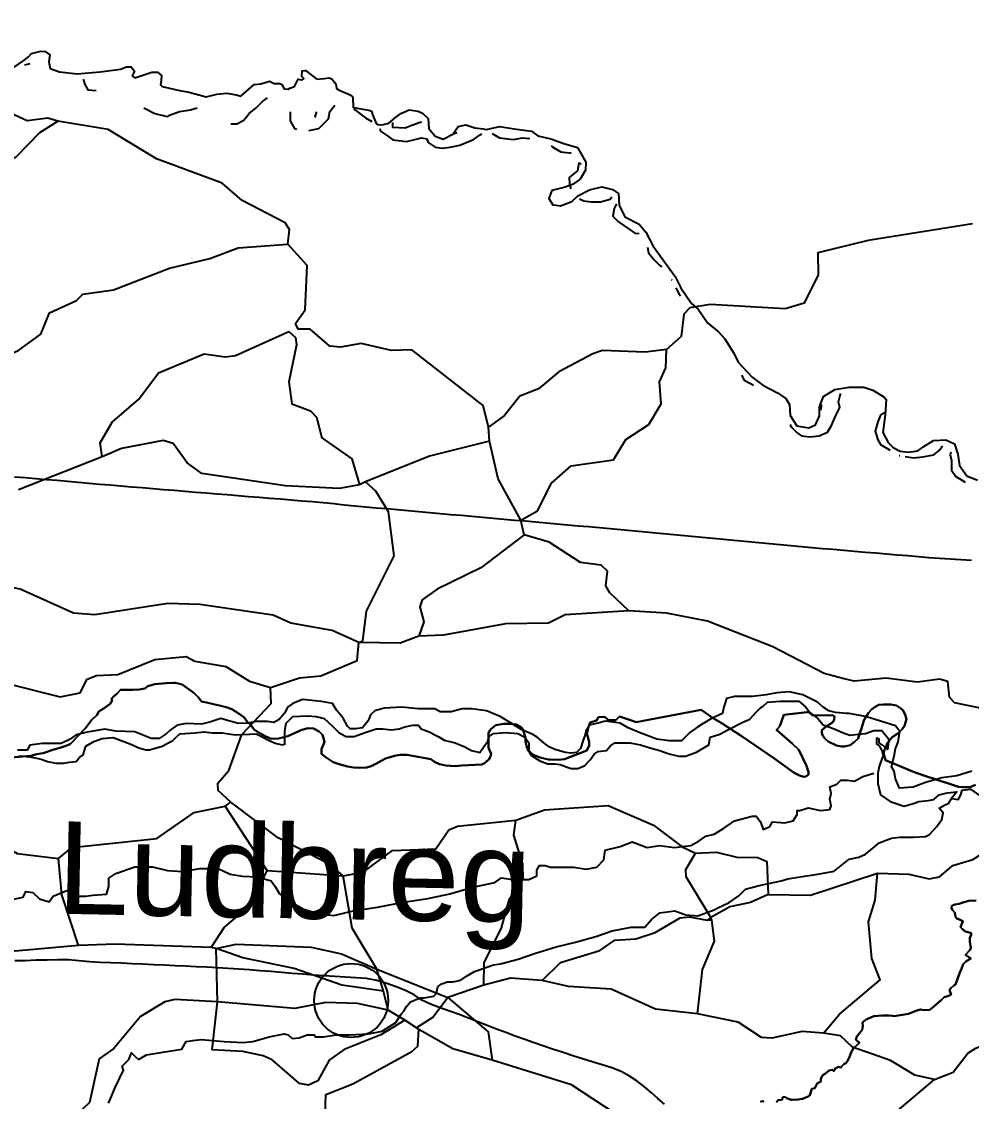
# Model space of a CAD drawing. Header units: metres. Extents: x 13.21 to 19.52, y 42.14 to 46.62.
# Drawn here: x 16.529 to 16.7595, y 46.2279 to 46.4901 of the extents above; entities that cross this region are included whole.
import ezdxf

# ---------------------------------------------------------------- set-up
doc = ezdxf.new("R2010")
doc.units = ezdxf.units.M
doc.header["$MEASUREMENT"] = 0
for name, color, linetype in [('CESTE', 5, 'Continuous'), ('grad_manji', 1, 'Continuous'), ('hr', 9, 'Continuous'), ('naziv_manji', 1, 'Continuous'), ('PRUGE', 7, 'Continuous'), ('RIJEKE', 4, 'Continuous')]:
    doc.layers.add(name, color=color, linetype=linetype)
doc.styles.get("Standard").update_dxf_attribs({"font": 'arial.ttf'})

msp = doc.modelspace()

# ---------------------------------------------------------------- linework, layer by layer
at = {"layer": 'CESTE'}
for p, q in [((16.64254, 46.38819), (16.64232, 46.39157)), ((16.54856, 46.38437), (16.52822, 46.37637)), ((16.61245, 46.3783), (16.61103, 46.37762)), ((16.65095, 46.36543), (16.65017, 46.36902)), ((16.61086, 46.33929), (16.61185, 46.33976)), ((16.57845, 46.2996), (16.57979, 46.30054)), ((16.58857, 46.284), (16.57845, 46.2996)), ((16.58857, 46.284), (16.60708, 46.28266)), ((16.69624, 46.27253), (16.69536, 46.27192)), ((16.69654, 46.27189), (16.69624, 46.27253)), ((16.69654, 46.27189), (16.69536, 46.27192)), ((16.57622, 46.265), (16.57503, 46.26527)), ((16.57656, 46.25205), (16.57622, 46.265)), ((16.61685, 46.25471), (16.61522, 46.26005)), ((16.61522, 46.26005), (16.63248, 46.25313)), ((16.61798, 46.25009), (16.61685, 46.25471)), ((16.64115, 46.25616), (16.63248, 46.25313)), ((16.622, 46.24767), (16.61798, 46.25009)), ((16.62486, 46.24576), (16.622, 46.24767)), ((16.62542, 46.24538), (16.62486, 46.24576)), ((16.73853, 46.22305), (16.75057, 46.23322))]:
    msp.add_line(p, q, dxfattribs=at)
for points in [[(16.53783, 46.46593), (16.53537, 46.46664), (16.5304, 46.466), (16.51739, 46.47186), (16.51146, 46.47536), (16.50976, 46.47875), (16.50308, 46.48646), (16.4949, 46.49007)], [(16.49484, 46.44249), (16.50153, 46.44519), (16.50334, 46.44851), (16.50555, 46.44946), (16.51069, 46.44907), (16.51311, 46.44976), (16.52092, 46.4545), (16.52769, 46.45722), (16.53341, 46.46312), (16.53783, 46.46593)], [(16.59364, 46.43604), (16.59403, 46.43961), (16.59298, 46.44125), (16.58253, 46.44663), (16.57769, 46.45084), (16.56172, 46.45676), (16.54999, 46.46384), (16.53783, 46.46593)], [(16.75974, 46.441), (16.73442, 46.43692), (16.72226, 46.43396), (16.72229, 46.42857), (16.71894, 46.42169), (16.71433, 46.42033), (16.69614, 46.42142), (16.6912, 46.42056), (16.6897, 46.41902), (16.68906, 46.41365), (16.68549, 46.41045)], [(16.52189, 46.40733), (16.52835, 46.4103), (16.53364, 46.41421), (16.5358, 46.41935), (16.54235, 46.42232), (16.54384, 46.42386), (16.5513, 46.42496), (16.56487, 46.43022), (16.5747, 46.43256), (16.58157, 46.43512), (16.59364, 46.43604)], [(16.64232, 46.39157), (16.64103, 46.39684), (16.62375, 46.41037), (16.61878, 46.41019), (16.61141, 46.41192), (16.60637, 46.411), (16.60382, 46.41128), (16.599, 46.41536), (16.59614, 46.41537), (16.5955, 46.41678), (16.59785, 46.42011), (16.59829, 46.43088), (16.59364, 46.43604)], [(16.54856, 46.38437), (16.54811, 46.38782), (16.55101, 46.39285), (16.5575, 46.39844), (16.56222, 46.4048), (16.57331, 46.40942), (16.57838, 46.40866), (16.58095, 46.40898), (16.59386, 46.41481), (16.59552, 46.41334), (16.59575, 46.41159), (16.59383, 46.40264), (16.59463, 46.39723), (16.59914, 46.3956), (16.60058, 46.39407), (16.60186, 46.38904)], [(16.68549, 46.41045), (16.68037, 46.40984), (16.66997, 46.4102), (16.66764, 46.40941), (16.65938, 46.40504), (16.65445, 46.40094), (16.64993, 46.3991), (16.64617, 46.39443), (16.64232, 46.39157)], [(16.65017, 46.36902), (16.65419, 46.37127), (16.65759, 46.37802), (16.66236, 46.3822), (16.67266, 46.38371), (16.67565, 46.38857), (16.68125, 46.39229), (16.68422, 46.39724), (16.68379, 46.40262), (16.68537, 46.406), (16.68549, 46.41045)], [(16.61103, 46.37762), (16.60608, 46.37675), (16.59309, 46.37737), (16.57275, 46.38032), (16.56916, 46.38292), (16.56578, 46.38767), (16.56333, 46.38834), (16.55326, 46.38644), (16.54856, 46.38437)], [(16.60186, 46.38904), (16.60918, 46.38392), (16.61103, 46.37762)], [(16.64254, 46.38819), (16.62797, 46.38456), (16.61245, 46.3783)], [(16.65017, 46.36902), (16.6447, 46.37909), (16.64254, 46.38819)], [(16.61185, 46.33976), (16.61273, 46.34691), (16.61944, 46.36039), (16.61805, 46.37108), (16.61499, 46.37604), (16.61245, 46.3783)], [(16.65095, 46.36543), (16.64044, 46.35749), (16.62985, 46.35227), (16.62623, 46.34966), (16.62567, 46.34799), (16.62662, 46.34438), (16.62544, 46.3409)], [(16.67634, 46.34705), (16.67179, 46.35137), (16.67083, 46.35306), (16.67116, 46.35661), (16.66962, 46.35813), (16.66464, 46.35873), (16.65701, 46.36366), (16.65095, 46.36543)], [(16.61086, 46.33929), (16.60434, 46.34222), (16.59435, 46.34398), (16.59004, 46.34597), (16.57226, 46.34852), (16.56448, 46.34881), (16.54677, 46.34602), (16.54163, 46.34646), (16.52868, 46.35228), (16.5188, 46.35418), (16.51495, 46.35575)], [(16.67634, 46.34705), (16.6609, 46.34601), (16.65687, 46.34401), (16.64641, 46.34389), (16.63136, 46.3411), (16.62544, 46.3409)], [(16.78075, 46.32351), (16.76798, 46.32209), (16.75542, 46.32467), (16.75421, 46.32606), (16.75376, 46.32988), (16.7518, 46.33044), (16.74646, 46.32973), (16.73882, 46.33068), (16.73109, 46.32995), (16.72865, 46.33047), (16.7238, 46.33183), (16.71135, 46.33829), (16.69549, 46.34447), (16.68552, 46.34647), (16.67634, 46.34705)], [(16.62544, 46.3409), (16.62091, 46.33918), (16.61086, 46.33929)], [(16.58945, 46.3284), (16.59649, 46.33072), (16.6016, 46.33121), (16.61044, 46.33496), (16.61086, 46.33929)], [(16.50806, 46.3337), (16.51613, 46.32922), (16.52118, 46.32838), (16.52613, 46.32918), (16.53834, 46.32611), (16.54323, 46.3271), (16.54492, 46.33042), (16.54721, 46.33131), (16.55233, 46.33156), (16.56131, 46.33519), (16.56898, 46.33592), (16.57107, 46.33481), (16.57858, 46.33348), (16.58435, 46.32993), (16.58945, 46.3284)], [(16.57979, 46.30054), (16.57672, 46.30341), (16.57661, 46.30521), (16.5793, 46.30828), (16.58249, 46.31701), (16.58955, 46.32449), (16.58945, 46.3284)], [(16.53797, 46.28689), (16.54119, 46.28957), (16.56183, 46.29174), (16.57092, 46.29801), (16.57845, 46.2996)], [(16.60708, 46.28266), (16.60381, 46.28544), (16.59131, 46.29187), (16.57979, 46.30054)], [(16.64898, 46.2962), (16.65589, 46.2987), (16.67138, 46.29975), (16.68236, 46.295), (16.68931, 46.28972), (16.69253, 46.28819)], [(16.60708, 46.28266), (16.61194, 46.28354), (16.61903, 46.28881), (16.62951, 46.28924), (16.63271, 46.29386), (16.63483, 46.29476), (16.64898, 46.2962)], [(16.64115, 46.25616), (16.64123, 46.26152), (16.64546, 46.27002), (16.64738, 46.27708), (16.6507, 46.28194), (16.65064, 46.28551), (16.64847, 46.29254), (16.64898, 46.2962)], [(16.7367, 46.28332), (16.74436, 46.28304), (16.74925, 46.28193), (16.75175, 46.28244), (16.75503, 46.28518), (16.75984, 46.28661), (16.7636, 46.289), (16.77097, 46.29077), (16.78007, 46.29416), (16.7902, 46.2927), (16.8047, 46.28877), (16.8123, 46.28757), (16.81749, 46.28738), (16.82191, 46.28903), (16.82647, 46.28812)], [(16.49966, 46.29234), (16.50161, 46.29109), (16.51395, 46.28884), (16.52409, 46.29039), (16.52794, 46.28813), (16.53797, 46.28689)], [(16.69624, 46.27253), (16.69026, 46.28244), (16.69018, 46.28425), (16.69253, 46.28819)], [(16.69253, 46.28819), (16.69767, 46.28845), (16.70256, 46.28717), (16.70765, 46.28714), (16.7099, 46.28613), (16.71018, 46.27813)], [(16.54281, 46.26575), (16.53879, 46.27802), (16.53797, 46.28689)], [(16.57503, 46.26527), (16.57816, 46.27013), (16.58472, 46.27568), (16.58857, 46.284)], [(16.61522, 46.26005), (16.6092, 46.26995), (16.60708, 46.28266)], [(16.71018, 46.27813), (16.72047, 46.27801), (16.7367, 46.28332)], [(16.72361, 46.24444), (16.72749, 46.2491), (16.7374, 46.25739), (16.73531, 46.26259), (16.73456, 46.27149), (16.73618, 46.27678), (16.7367, 46.28332)], [(16.75057, 46.23322), (16.75509, 46.23497), (16.75866, 46.23964), (16.76058, 46.24087), (16.76942, 46.24467), (16.78038, 46.2546), (16.78711, 46.25733), (16.7973, 46.25779), (16.80376, 46.26071), (16.81173, 46.26776), (16.82575, 46.27222), (16.82856, 46.27521), (16.82993, 46.28052), (16.83466, 46.28503)], [(16.71018, 46.27813), (16.70589, 46.27617), (16.70089, 46.27512), (16.69624, 46.27253)], [(16.65535, 46.25725), (16.65976, 46.26167), (16.6693, 46.26451), (16.67294, 46.26704), (16.67805, 46.2674), (16.6828, 46.26891), (16.68882, 46.27244), (16.69112, 46.27274), (16.69536, 46.27192)], [(16.69305, 46.24919), (16.69424, 46.25993), (16.69715, 46.26685), (16.69654, 46.27189)], [(16.54281, 46.26575), (16.52741, 46.26435), (16.51726, 46.26587), (16.50104, 46.26672)], [(16.57503, 46.26527), (16.5517, 46.2661), (16.54281, 46.26575)], [(16.57622, 46.265), (16.58111, 46.26612), (16.59925, 46.26536), (16.60666, 46.26375), (16.61522, 46.26005)], [(16.61685, 46.25471), (16.60671, 46.2561), (16.59515, 46.26019), (16.58271, 46.26278), (16.57622, 46.265)], [(16.65535, 46.25725), (16.64767, 46.25784), (16.64115, 46.25616)], [(16.69305, 46.24919), (16.68287, 46.2503), (16.67208, 46.25516), (16.66174, 46.25582), (16.65535, 46.25725)], [(16.57656, 46.25205), (16.56617, 46.25261), (16.56376, 46.2521), (16.55787, 46.24854), (16.55143, 46.24076), (16.54785, 46.23823), (16.5455, 46.22761), (16.53599, 46.21867)], [(16.622, 46.24767), (16.61617, 46.24409), (16.60727, 46.24052), (16.60367, 46.23793), (16.60093, 46.23291), (16.5986, 46.23188), (16.59642, 46.23227), (16.5898, 46.23796), (16.5876, 46.23894), (16.58268, 46.24003), (16.57525, 46.2404), (16.57656, 46.25205)], [(16.61798, 46.25009), (16.61055, 46.25165), (16.60279, 46.25195), (16.59531, 46.25049), (16.57656, 46.25205)], [(16.63248, 46.25313), (16.62885, 46.24836), (16.62486, 46.24576)], [(16.63248, 46.25313), (16.64227, 46.2448), (16.64324, 46.23789)], [(16.72361, 46.24444), (16.71847, 46.24489), (16.71109, 46.24326), (16.70855, 46.24345), (16.70294, 46.24715), (16.69305, 46.24919)], [(16.60251, 46.15406), (16.59829, 46.16251), (16.591, 46.16753), (16.59012, 46.16921), (16.58931, 46.17277), (16.5951, 46.17636), (16.5964, 46.17978), (16.59188, 46.1862), (16.59296, 46.19147), (16.59035, 46.19845), (16.58865, 46.19969), (16.58363, 46.20109), (16.58303, 46.20262), (16.59346, 46.20784), (16.59403, 46.20962), (16.59722, 46.21239), (16.5988, 46.21763), (16.60261, 46.2223), (16.60283, 46.22956), (16.60943, 46.23219), (16.62368, 46.24003), (16.62517, 46.24132), (16.62542, 46.24538)], [(16.64324, 46.23789), (16.63369, 46.24066), (16.62542, 46.24538)], [(16.75057, 46.23322), (16.74574, 46.23424), (16.73986, 46.23781), (16.73063, 46.24106), (16.7277, 46.2438), (16.72361, 46.24444)], [(16.71778, 46.1999), (16.69886, 46.20938), (16.69395, 46.21356), (16.68756, 46.21665), (16.68451, 46.21954), (16.67567, 46.22329), (16.66245, 46.23193), (16.64324, 46.23789)]]:
    msp.add_lwpolyline(points, dxfattribs=at)
at = {"layer": 'grad_manji'}
msp.add_circle((16.60899, 46.2524), 0.00898, dxfattribs=at)
at = {"layer": 'hr'}
for points in [[(16.52724, 46.479), (16.5293, 46.48049), (16.53069, 46.48151), (16.53142, 46.48232), (16.53364, 46.48287), (16.53476, 46.48284), (16.53584, 46.48201), (16.53564, 46.48029), (16.53598, 46.47868), (16.53823, 46.47788), (16.54248, 46.4774), (16.54804, 46.47787), (16.55299, 46.47854), (16.55444, 46.47905), (16.55561, 46.47909), (16.5564, 46.47803), (16.55582, 46.4769), (16.55652, 46.47639), (16.5606, 46.47781), (16.56197, 46.47778), (16.56297, 46.47701), (16.5629, 46.4758), (16.56269, 46.47471), (16.56315, 46.47431), (16.56777, 46.47326), (16.56938, 46.47303), (16.5738, 46.47184), (16.57642, 46.47247), (16.57883, 46.4727), (16.58108, 46.47233), (16.58221, 46.47193), (16.58542, 46.47481), (16.58697, 46.47496), (16.58707, 46.475), (16.58921, 46.47559), (16.59034, 46.47508), (16.59167, 46.47503), (16.59217, 46.47476), (16.59271, 46.47373), (16.59367, 46.47365), (16.59412, 46.47387), (16.5952, 46.47428), (16.59611, 46.47607), (16.5969, 46.47595), (16.59748, 46.47626), (16.59701, 46.47673), (16.5971, 46.47811), (16.59793, 46.47822), (16.60067, 46.47613), (16.60255, 46.47628), (16.60359, 46.47642), (16.60429, 46.47619), (16.60526, 46.47493), (16.60546, 46.47381), (16.6061, 46.47341), (16.60872, 46.47233), (16.60939, 46.47169), (16.60948, 46.46925), (16.6133, 46.46859), (16.61389, 46.4683), (16.61417, 46.46748), (16.61506, 46.46535), (16.61543, 46.4651), (16.61565, 46.46508), (16.61651, 46.46498), (16.6181, 46.46543), (16.61972, 46.4668), (16.62105, 46.46772), (16.62303, 46.46867), (16.62523, 46.46836), (16.62629, 46.46782), (16.62766, 46.46653), (16.62784, 46.46409), (16.6294, 46.46223), (16.63132, 46.46155), (16.63367, 46.46276), (16.63495, 46.46461), (16.63678, 46.46502), (16.63903, 46.46428), (16.64106, 46.464), (16.64177, 46.46391), (16.64508, 46.46464), (16.64858, 46.46402), (16.65274, 46.46343), (16.6543, 46.46234), (16.65745, 46.46158), (16.66058, 46.46045), (16.66391, 46.45953), (16.66597, 46.45598), (16.66586, 46.454), (16.66459, 46.45181), (16.66274, 46.45051), (16.66094, 46.44988), (16.65771, 46.44904), (16.65697, 46.44716), (16.65789, 46.44559), (16.65875, 46.44547), (16.65978, 46.44533), (16.6625, 46.44636), (16.66403, 46.44773), (16.66685, 46.44924), (16.66984, 46.44996), (16.67242, 46.44928), (16.67387, 46.44831), (16.67406, 46.44549), (16.67537, 46.44271), (16.67887, 46.44086), (16.68051, 46.43891), (16.68224, 46.43557), (16.68763, 46.42817), (16.68897, 46.42542), (16.69161, 46.42161), (16.69317, 46.42023), (16.69547, 46.41691), (16.69811, 46.41472), (16.69965, 46.41309), (16.6997, 46.41302), (16.70186, 46.40954), (16.70288, 46.40736), (16.7063, 46.40378), (16.70886, 46.40181), (16.71246, 46.39998), (16.71447, 46.39855), (16.71535, 46.39709), (16.7155, 46.39444), (16.71717, 46.39195), (16.72008, 46.39145), (16.72165, 46.39214), (16.72268, 46.39432), (16.72262, 46.39654), (16.72359, 46.39907), (16.72633, 46.40077), (16.72981, 46.4013), (16.73342, 46.4013), (16.73555, 46.4006), (16.73829, 46.39899), (16.73883, 46.39833), (16.73861, 46.39463), (16.73801, 46.39029), (16.73932, 46.38785), (16.74053, 46.38668), (16.74222, 46.38576), (16.74425, 46.38553), (16.74649, 46.38585), (16.74795, 46.3869), (16.75032, 46.38833), (16.75332, 46.38849), (16.75539, 46.38753), (16.75619, 46.38508), (16.75658, 46.38226), (16.75842, 46.37976), (16.76098, 46.37874)], [(16.76047, 46.3048), (16.75921, 46.3042), (16.75744, 46.30422), (16.75635, 46.30428), (16.75469, 46.30481), (16.74795, 46.30702), (16.74543, 46.30796), (16.73868, 46.31076), (16.73821, 46.31248), (16.73838, 46.31324), (16.73879, 46.31409), (16.739, 46.31476), (16.73955, 46.31544), (16.7403, 46.3163), (16.74163, 46.31724), (16.7427, 46.3183), (16.74329, 46.31911), (16.74374, 46.32068), (16.74342, 46.3218), (16.74323, 46.32231), (16.74284, 46.32289), (16.74228, 46.32336), (16.7413, 46.32401), (16.74, 46.3243), (16.73817, 46.32428), (16.73703, 46.32419), (16.73613, 46.32371), (16.73529, 46.32302), (16.73452, 46.32226), (16.73341, 46.32035), (16.73306, 46.31924), (16.73278, 46.31819), (16.73238, 46.31713), (16.73204, 46.31603), (16.73115, 46.31518), (16.73006, 46.31441), (16.72873, 46.31406), (16.72807, 46.31409), (16.72674, 46.31429), (16.72477, 46.31532), (16.72395, 46.31599), (16.72337, 46.31686), (16.7232, 46.31736), (16.72318, 46.31741), (16.72323, 46.31805), (16.7243, 46.31889), (16.72581, 46.31993), (16.72622, 46.32052), (16.72626, 46.32132), (16.72577, 46.32169), (16.72101, 46.32156), (16.71991, 46.32247), (16.71961, 46.32243), (16.71401, 46.32173), (16.71304, 46.31899), (16.71239, 46.3183), (16.71222, 46.31813), (16.71601, 46.31484), (16.71761, 46.3133), (16.71947, 46.30941), (16.72, 46.30784), (16.71995, 46.30726), (16.71935, 46.30678), (16.71881, 46.3067), (16.71776, 46.30706), (16.71648, 46.30772), (16.71158, 46.31122), (16.7039, 46.31652), (16.69877, 46.31979), (16.69705, 46.32083), (16.6939, 46.32298), (16.6909, 46.32241), (16.67813, 46.31997), (16.67674, 46.32044), (16.6741, 46.32132), (16.6732, 46.32047), (16.67148, 46.32049), (16.6705, 46.32124), (16.66905, 46.32118), (16.66852, 46.32041), (16.66702, 46.31989), (16.66648, 46.31858), (16.66627, 46.31743), (16.66621, 46.31719), (16.66675, 46.31517), (16.66678, 46.31429), (16.66614, 46.3131), (16.66078, 46.31097), (16.65925, 46.31087), (16.6572, 46.31092), (16.65682, 46.31092), (16.65486, 46.31144), (16.65313, 46.31206), (16.65196, 46.31309), (16.65157, 46.31423), (16.6513, 46.31528), (16.65128, 46.31621), (16.65101, 46.31726), (16.65074, 46.3181), (16.65036, 46.31868), (16.64912, 46.31943), (16.64755, 46.31958), (16.64596, 46.31956), (16.64413, 46.31924), (16.64288, 46.31831), (16.64287, 46.31825), (16.64234, 46.31741), (16.64232, 46.31383), (16.64264, 46.31298), (16.64297, 46.3124), (16.6428, 46.31173), (16.64251, 46.31096), (16.64133, 46.31002), (16.64073, 46.30973), (16.63582, 46.30944), (16.63421, 46.3093), (16.63196, 46.30949), (16.63044, 46.30976), (16.6292, 46.31034), (16.62833, 46.31101), (16.62246, 46.31207), (16.62083, 46.31205), (16.61954, 46.31183), (16.61846, 46.31151), (16.61732, 46.31113), (16.61641, 46.31064), (16.61515, 46.30992), (16.61383, 46.30931), (16.61281, 46.30897), (16.61095, 46.30886), (16.60959, 46.30896), (16.60811, 46.3092), (16.60628, 46.30968), (16.60462, 46.31025), (16.6027, 46.31154), (16.6022, 46.31198), (16.60183, 46.31233), (16.60179, 46.31342), (16.60248, 46.3152), (16.60202, 46.31692), (16.6012, 46.31768), (16.59985, 46.31846), (16.59857, 46.31853), (16.59705, 46.31813), (16.59542, 46.31743), (16.59363, 46.31657), (16.59138, 46.31599), (16.58961, 46.31597), (16.58826, 46.3165), (16.58647, 46.31745), (16.58548, 46.31824), (16.58436, 46.31957), (16.58417, 46.31976), (16.58379, 46.32011), (16.58291, 46.32116), (16.58179, 46.32203), (16.58007, 46.32315), (16.57865, 46.32359), (16.57705, 46.32404), (16.57557, 46.32435), (16.57387, 46.32472), (16.5727, 46.32503), (16.57195, 46.32595), (16.57082, 46.32711), (16.56798, 46.32915), (16.56632, 46.32956), (16.56592, 46.32954), (16.56412, 46.32949), (16.56134, 46.32924), (16.55966, 46.32875), (16.55893, 46.32815), (16.55754, 46.32788), (16.5559, 46.32783), (16.55304, 46.32782), (16.55209, 46.32688), (16.55125, 46.32616), (16.55083, 46.32556), (16.55097, 46.32524), (16.55051, 46.32443), (16.54931, 46.32356), (16.54775, 46.32257), (16.54723, 46.32168), (16.54598, 46.32048), (16.54451, 46.31853), (16.54078, 46.31465), (16.54054, 46.31455), (16.53999, 46.31434), (16.53855, 46.31386), (16.53663, 46.31328), (16.53426, 46.31249), (16.53364, 46.31237), (16.53269, 46.31218), (16.53125, 46.31178), (16.52648, 46.31138)], [(16.52648, 46.31138), (16.53125, 46.31178), (16.53269, 46.31218), (16.53364, 46.31237), (16.53426, 46.31249), (16.53663, 46.31328), (16.53855, 46.31386), (16.53999, 46.31434), (16.54054, 46.31455), (16.54078, 46.31465), (16.54451, 46.31853), (16.54598, 46.32048), (16.54723, 46.32168), (16.54775, 46.32257), (16.54931, 46.32356), (16.55051, 46.32443), (16.55097, 46.32524), (16.55083, 46.32556), (16.55125, 46.32616), (16.55209, 46.32688), (16.55304, 46.32782), (16.5559, 46.32783), (16.55754, 46.32788), (16.55893, 46.32815), (16.55966, 46.32875), (16.56134, 46.32924), (16.56412, 46.32949), (16.56592, 46.32954), (16.56632, 46.32956), (16.56798, 46.32915), (16.57082, 46.32711), (16.57195, 46.32595), (16.5727, 46.32503), (16.57387, 46.32472), (16.57557, 46.32435), (16.57705, 46.32404), (16.57865, 46.32359), (16.58007, 46.32315), (16.58179, 46.32203), (16.58291, 46.32116), (16.58379, 46.32011), (16.58417, 46.31976), (16.58436, 46.31957), (16.58548, 46.31824), (16.58647, 46.31745), (16.58826, 46.3165), (16.58961, 46.31597), (16.59138, 46.31599), (16.59363, 46.31657), (16.59542, 46.31743), (16.59705, 46.31813), (16.59857, 46.31853), (16.59985, 46.31846), (16.6012, 46.31768), (16.60202, 46.31692), (16.60248, 46.3152), (16.60179, 46.31342), (16.60183, 46.31233), (16.6022, 46.31198), (16.6027, 46.31154), (16.60462, 46.31025), (16.60628, 46.30968), (16.60811, 46.3092), (16.60959, 46.30896), (16.61095, 46.30886), (16.61281, 46.30897), (16.61383, 46.30931), (16.61515, 46.30992), (16.61641, 46.31064), (16.61732, 46.31113), (16.61846, 46.31151), (16.61954, 46.31183), (16.62083, 46.31205), (16.62246, 46.31207), (16.62833, 46.31101), (16.6292, 46.31034), (16.63044, 46.30976), (16.63196, 46.30949), (16.63421, 46.3093), (16.63582, 46.30944), (16.64073, 46.30973), (16.64133, 46.31002), (16.64251, 46.31096), (16.6428, 46.31173), (16.64297, 46.3124), (16.64264, 46.31298), (16.64232, 46.31383), (16.64234, 46.31741), (16.64287, 46.31825), (16.64288, 46.31831), (16.64413, 46.31924), (16.64596, 46.31956), (16.64755, 46.31958), (16.64912, 46.31943), (16.65036, 46.31868), (16.65074, 46.3181), (16.65101, 46.31726), (16.65128, 46.31621), (16.6513, 46.31528), (16.65157, 46.31423), (16.65196, 46.31309), (16.65313, 46.31206), (16.65486, 46.31144), (16.65682, 46.31092), (16.6572, 46.31092), (16.65925, 46.31087), (16.66078, 46.31097), (16.66614, 46.3131), (16.66678, 46.31429), (16.66675, 46.31517), (16.66621, 46.31719), (16.66627, 46.31743), (16.66648, 46.31858), (16.66702, 46.31989), (16.66852, 46.32041), (16.66905, 46.32118), (16.6705, 46.32124), (16.67148, 46.32049), (16.6732, 46.32047), (16.6741, 46.32132), (16.67674, 46.32044), (16.67813, 46.31997), (16.6909, 46.32241), (16.6939, 46.32298), (16.69705, 46.32083), (16.69877, 46.31979), (16.7039, 46.31652), (16.71158, 46.31122), (16.71648, 46.30772), (16.71776, 46.30706), (16.71881, 46.3067), (16.71935, 46.30678), (16.71995, 46.30726), (16.72, 46.30784), (16.71947, 46.30941), (16.71761, 46.3133), (16.71601, 46.31484), (16.71222, 46.31813), (16.71239, 46.3183), (16.71304, 46.31899), (16.71401, 46.32173), (16.71961, 46.32243), (16.71991, 46.32247), (16.72101, 46.32156), (16.72577, 46.32169), (16.72626, 46.32132), (16.72622, 46.32052), (16.72581, 46.31993), (16.7243, 46.31889), (16.72323, 46.31805), (16.72318, 46.31741), (16.7232, 46.31736), (16.72337, 46.31686), (16.72395, 46.31599), (16.72477, 46.31532), (16.72674, 46.31429), (16.72807, 46.31409), (16.72873, 46.31406), (16.73006, 46.31441), (16.73115, 46.31518), (16.73204, 46.31603), (16.73238, 46.31713), (16.73278, 46.31819), (16.73306, 46.31924), (16.73341, 46.32035), (16.73452, 46.32226), (16.73529, 46.32302), (16.73613, 46.32371), (16.73703, 46.32419), (16.73817, 46.32428), (16.74, 46.3243), (16.7413, 46.32401), (16.74228, 46.32336), (16.74284, 46.32289), (16.74323, 46.32231), (16.74342, 46.3218), (16.74374, 46.32068), (16.74329, 46.31911), (16.7427, 46.3183), (16.74163, 46.31724), (16.7403, 46.3163), (16.73955, 46.31544), (16.739, 46.31476), (16.73879, 46.31409), (16.73838, 46.31324), (16.73821, 46.31248), (16.73868, 46.31076), (16.74543, 46.30796), (16.74795, 46.30702), (16.75469, 46.30481), (16.75635, 46.30428), (16.75744, 46.30422), (16.75921, 46.3042), (16.76047, 46.3048)], [(16.76067, 46.27672), (16.75885, 46.27662), (16.7574, 46.27623), (16.75656, 46.27587), (16.75546, 46.27571), (16.75475, 46.2754), (16.75464, 46.2749), (16.75495, 46.2743), (16.7555, 46.27376), (16.75567, 46.27275), (16.75598, 46.27229), (16.75665, 46.27205), (16.75745, 46.27168), (16.75743, 46.27162), (16.75688, 46.27023), (16.75725, 46.26977), (16.75792, 46.26927), (16.75946, 46.26875), (16.75944, 46.26834), (16.75936, 46.26812), (16.75912, 46.26769), (16.75914, 46.26672), (16.75937, 46.26508), (16.75913, 46.26461), (16.75805, 46.26346), (16.75936, 46.26263), (16.75815, 46.26186), (16.75751, 46.26122), (16.7571, 46.26007), (16.75676, 46.2594), (16.75663, 46.25898), (16.75567, 46.2563), (16.75525, 46.25605), (16.75453, 46.25542), (16.75417, 46.2549), (16.75457, 46.25389), (16.75438, 46.25369), (16.75372, 46.25346), (16.75288, 46.25324), (16.75228, 46.25257), (16.74984, 46.25043), (16.7493, 46.25017), (16.74802, 46.25007), (16.74717, 46.25019), (16.74627, 46.24997), (16.74421, 46.24915), (16.74077, 46.24864), (16.74038, 46.24868), (16.73935, 46.2488), (16.73797, 46.24878), (16.73584, 46.24859), (16.73415, 46.24786), (16.73337, 46.24738), (16.73308, 46.247), (16.73317, 46.24616), (16.733, 46.24532), (16.73169, 46.24366), (16.73142, 46.24289), (16.73179, 46.24252), (16.73228, 46.24232), (16.73228, 46.24206), (16.73091, 46.24087), (16.73061, 46.24027), (16.73021, 46.23964), (16.72999, 46.23891), (16.72934, 46.2376), (16.72906, 46.23718), (16.72856, 46.23692), (16.72803, 46.23649), (16.7278, 46.23615), (16.72725, 46.23631), (16.72641, 46.23588), (16.72612, 46.23525), (16.72568, 46.23554), (16.72502, 46.23545), (16.72388, 46.23455), (16.72347, 46.23429), (16.72312, 46.23378), (16.723, 46.23332), (16.72296, 46.23285), (16.72289, 46.23268), (16.72248, 46.23251), (16.72211, 46.23225), (16.72154, 46.23115), (16.72081, 46.23097), (16.7203, 46.22945), (16.71988, 46.22907), (16.71849, 46.22855), (16.71745, 46.22836), (16.71603, 46.22831), (16.71588, 46.2283), (16.71467, 46.22867), (16.71441, 46.22896), (16.7138, 46.229), (16.71357, 46.22875), (16.71369, 46.22849), (16.71346, 46.22832), (16.7126, 46.22823), (16.7122, 46.22771)], [(16.7122, 46.22771), (16.7126, 46.22823), (16.71346, 46.22832), (16.71369, 46.22849), (16.71357, 46.22875), (16.7138, 46.229), (16.71441, 46.22896), (16.71467, 46.22867), (16.71588, 46.2283), (16.71603, 46.22831), (16.71745, 46.22836), (16.71849, 46.22855), (16.71988, 46.22907), (16.7203, 46.22945), (16.72081, 46.23097), (16.72154, 46.23115), (16.72211, 46.23225), (16.72248, 46.23251), (16.72289, 46.23268), (16.72296, 46.23285), (16.723, 46.23332), (16.72312, 46.23378), (16.72347, 46.23429), (16.72388, 46.23455), (16.72502, 46.23545), (16.72568, 46.23554), (16.72612, 46.23525), (16.72641, 46.23588), (16.72725, 46.23631), (16.7278, 46.23615), (16.72803, 46.23649), (16.72856, 46.23692), (16.72906, 46.23718), (16.72934, 46.2376), (16.72999, 46.23891), (16.73021, 46.23964), (16.73061, 46.24027), (16.73091, 46.24087), (16.73228, 46.24206), (16.73228, 46.24232), (16.73179, 46.24252), (16.73142, 46.24289), (16.73169, 46.24366), (16.733, 46.24532), (16.73317, 46.24616), (16.73308, 46.247), (16.73337, 46.24738), (16.73415, 46.24786), (16.73584, 46.24859), (16.73797, 46.24878), (16.73935, 46.2488), (16.74038, 46.24868), (16.74077, 46.24864), (16.74421, 46.24915), (16.74627, 46.24997), (16.74717, 46.25019), (16.74802, 46.25007), (16.7493, 46.25017), (16.74984, 46.25043), (16.75228, 46.25257), (16.75288, 46.25324), (16.75372, 46.25346), (16.75438, 46.25369), (16.75457, 46.25389), (16.75417, 46.2549), (16.75453, 46.25542), (16.75525, 46.25605), (16.75567, 46.2563), (16.75663, 46.25898), (16.75676, 46.2594), (16.7571, 46.26007), (16.75751, 46.26122), (16.75815, 46.26186), (16.75936, 46.26263), (16.75805, 46.26346), (16.75913, 46.26461), (16.75937, 46.26508), (16.75914, 46.26672), (16.75912, 46.26769), (16.75936, 46.26812), (16.75944, 46.26834), (16.75946, 46.26875), (16.75792, 46.26927), (16.75725, 46.26977), (16.75688, 46.27023), (16.75743, 46.27162), (16.75745, 46.27168), (16.75665, 46.27205), (16.75598, 46.27229), (16.75567, 46.27275), (16.7555, 46.27376), (16.75495, 46.2743), (16.75464, 46.2749), (16.75475, 46.2754), (16.75546, 46.27571), (16.75656, 46.27587), (16.7574, 46.27623), (16.75885, 46.27662), (16.76067, 46.27672)], [(16.70915, 46.22789), (16.70871, 46.22797), (16.70836, 46.22784)], [(16.70836, 46.22784), (16.70871, 46.22797), (16.70915, 46.22789)]]:
    msp.add_lwpolyline(points, dxfattribs=at)
at = {"layer": 'PRUGE'}
for points in [[(16.52728, 46.37958), (16.52986, 46.37936), (16.53244, 46.37914), (16.53503, 46.37892), (16.53761, 46.3787), (16.54019, 46.37847), (16.54277, 46.37825), (16.54535, 46.37802), (16.54794, 46.3778), (16.55052, 46.37758), (16.5531, 46.37736), (16.55569, 46.37714), (16.55827, 46.37692), (16.56086, 46.3767), (16.56344, 46.37649), (16.56602, 46.37627), (16.5686, 46.37606), (16.57118, 46.37585), (16.57377, 46.37564), (16.57635, 46.37543), (16.57893, 46.37522), (16.58152, 46.37502), (16.58411, 46.37481), (16.58669, 46.3746), (16.58928, 46.3744), (16.59186, 46.37419), (16.59444, 46.37397), (16.59703, 46.37375), (16.59961, 46.37354), (16.60219, 46.3733), (16.60477, 46.37305), (16.60733, 46.37278), (16.60991, 46.37252), (16.61249, 46.37229), (16.61507, 46.37205), (16.61765, 46.37182), (16.62023, 46.37159), (16.62282, 46.37136), (16.62539, 46.37113), (16.62797, 46.3709), (16.63056, 46.37067), (16.63313, 46.37044), (16.63572, 46.37021), (16.6383, 46.36998), (16.64088, 46.36975), (16.64346, 46.36952), (16.64603, 46.36929), (16.64861, 46.36906), (16.65119, 46.36883), (16.65378, 46.36861), (16.65635, 46.36838), (16.65894, 46.36815), (16.66152, 46.36791), (16.6641, 46.36768), (16.66668, 46.36745), (16.66926, 46.36722), (16.67183, 46.36698), (16.67441, 46.36675), (16.67699, 46.36651), (16.67957, 46.36627), (16.68215, 46.36603), (16.68472, 46.36578), (16.68731, 46.36554), (16.68988, 46.36529), (16.69245, 46.36504), (16.69503, 46.3648), (16.69761, 46.36456), (16.70019, 46.36431), (16.70277, 46.36407), (16.70535, 46.36383), (16.70792, 46.36359), (16.7105, 46.36334), (16.71308, 46.36311), (16.71565, 46.36287), (16.71824, 46.36264), (16.72082, 46.36241), (16.7234, 46.36218), (16.72598, 46.36196), (16.72855, 46.36173), (16.73114, 46.36151), (16.73372, 46.36129), (16.73631, 46.36107), (16.73888, 46.36085), (16.74146, 46.36063), (16.74404, 46.36042), (16.74663, 46.3602), (16.74921, 46.36), (16.7518, 46.3598), (16.75439, 46.35965), (16.75698, 46.3595), (16.75957, 46.35934)], [(16.68499, 46.22723), (16.68338, 46.22864), (16.6818, 46.23007), (16.68017, 46.23147), (16.67842, 46.2328), (16.67653, 46.23403), (16.67448, 46.23513), (16.67223, 46.23603), (16.6699, 46.23682), (16.66751, 46.23754), (16.66511, 46.23822), (16.66275, 46.23897), (16.66041, 46.23975), (16.65807, 46.24053), (16.65574, 46.24132), (16.65341, 46.24212), (16.6511, 46.24293), (16.6488, 46.24376), (16.64651, 46.24461), (16.64423, 46.24548), (16.64197, 46.24635), (16.6397, 46.24723), (16.63744, 46.24811), (16.63517, 46.24899), (16.63288, 46.24985), (16.63056, 46.25065), (16.62826, 46.2515), (16.62612, 46.25249), (16.62427, 46.25376), (16.62217, 46.25481), (16.61992, 46.25571), (16.61762, 46.25656), (16.61524, 46.2573), (16.61275, 46.25776), (16.61016, 46.25791), (16.60757, 46.25807), (16.60499, 46.25823), (16.6024, 46.25839), (16.59981, 46.25858), (16.59724, 46.25878), (16.59466, 46.259), (16.59208, 46.25921), (16.58951, 46.25943), (16.58693, 46.25963), (16.58434, 46.25984), (16.58176, 46.26002), (16.57918, 46.26017), (16.57659, 46.26033), (16.574, 46.26046), (16.57141, 46.2606), (16.56882, 46.26072), (16.56624, 46.26085), (16.56364, 46.26098), (16.56105, 46.2611), (16.55847, 46.26121), (16.55587, 46.26133), (16.55328, 46.26145), (16.55069, 46.26155), (16.54809, 46.26162), (16.54551, 46.26179), (16.54293, 46.26202), (16.54037, 46.2623), (16.53777, 46.26227), (16.53777, 46.26227), (16.53518, 46.2622), (16.53258, 46.26217), (16.52999, 46.26207), (16.5274, 46.26204)]]:
    msp.add_lwpolyline(points, dxfattribs=at)
at = {"layer": 'RIJEKE'}
for points in [[(16.52981, 46.47959), (16.53112, 46.47987)], [(16.54394, 46.47613), (16.54439, 46.47484), (16.54507, 46.47347), (16.54708, 46.47331)], [(16.57978, 46.46526), (16.58126, 46.46526), (16.58291, 46.46618), (16.58424, 46.46778), (16.5859, 46.46916), (16.58754, 46.47076), (16.58866, 46.47154)], [(16.55868, 46.4691), (16.56135, 46.46776), (16.56433, 46.46707), (16.56493, 46.46738), (16.56732, 46.46822), (16.56997, 46.46868), (16.57162, 46.46915)], [(16.59874, 46.46366), (16.60116, 46.46414), (16.60349, 46.46643), (16.6038, 46.46827), (16.60504, 46.46976)], [(16.60963, 46.46879), (16.60977, 46.46872)], [(16.60977, 46.46872), (16.61245, 46.46667), (16.61404, 46.46579)], [(16.59419, 46.46818), (16.59419, 46.46597), (16.5952, 46.46413), (16.59577, 46.46396)], [(16.60052, 46.46818), (16.60048, 46.46804), (16.60019, 46.46688), (16.6001, 46.46676)], [(16.61596, 46.46414), (16.6161, 46.46347), (16.61777, 46.46231), (16.61909, 46.4614), (16.62241, 46.46095), (16.62441, 46.46141), (16.62606, 46.46186), (16.62606, 46.46186), (16.62739, 46.46164), (16.62771, 46.46073), (16.62938, 46.45958), (16.63104, 46.45935), (16.63302, 46.45958), (16.63534, 46.46004), (16.63865, 46.46141), (16.64032, 46.46257), (16.64066, 46.46281)], [(16.62607, 46.46566), (16.62571, 46.46554), (16.62372, 46.46485), (16.62207, 46.46416), (16.61907, 46.46438), (16.61907, 46.46556)], [(16.63462, 46.46314), (16.63435, 46.46301), (16.63311, 46.46245)], [(16.64319, 46.46292), (16.64495, 46.46189), (16.64827, 46.46143), (16.6506, 46.46189), (16.6506, 46.46189), (16.65236, 46.46171)], [(16.65752, 46.45987), (16.6579, 46.4596), (16.65989, 46.45846), (16.66188, 46.45822), (16.66235, 46.45822)], [(16.66477, 46.45547), (16.66421, 46.4557), (16.66421, 46.4557), (16.66388, 46.45386), (16.66189, 46.45226), (16.66195, 46.4506), (16.66223, 46.44974), (16.66232, 46.44944)], [(16.6644, 46.44705), (16.66546, 46.44657), (16.66721, 46.4463), (16.66953, 46.4463), (16.67183, 46.44699), (16.67227, 46.44752)], [(16.67337, 46.4458), (16.67284, 46.4447), (16.67251, 46.44286), (16.67383, 46.44149), (16.67649, 46.43966), (16.67781, 46.43874), (16.67887, 46.43859)], [(16.68094, 46.43528), (16.68113, 46.43393), (16.68247, 46.43233), (16.68348, 46.43128)], [(16.68348, 46.43128), (16.68381, 46.43097), (16.68438, 46.43056)], [(16.68672, 46.42749), (16.68686, 46.42734)], [(16.68776, 46.42544), (16.68795, 46.42507), (16.68863, 46.4237), (16.68884, 46.42341)], [(16.70374, 46.40426), (16.70436, 46.40298), (16.70606, 46.40215)], [(16.70606, 46.40215), (16.70666, 46.40183)], [(16.71562, 46.39226), (16.71563, 46.39176), (16.7159, 46.39149), (16.71728, 46.39015), (16.71827, 46.38946), (16.72026, 46.38924), (16.72259, 46.38946), (16.72457, 46.39038), (16.72556, 46.39199), (16.72656, 46.39428), (16.72754, 46.39634), (16.72722, 46.39772), (16.72756, 46.39908), (16.72781, 46.3998)], [(16.72302, 46.3971), (16.72301, 46.39657), (16.72287, 46.39566)], [(16.73861, 46.39531), (16.73861, 46.39519)], [(16.73861, 46.39519), (16.73748, 46.3945), (16.73682, 46.3929), (16.73615, 46.39061), (16.73683, 46.38854), (16.73748, 46.3874), (16.73966, 46.38611)], [(16.73966, 46.38611), (16.73977, 46.38601)], [(16.7434, 46.3845), (16.74543, 46.38419), (16.74775, 46.38442), (16.75041, 46.38487), (16.75174, 46.38602), (16.75251, 46.38708)], [(16.75452, 46.38557), (16.75437, 46.38487), (16.75471, 46.3835), (16.7547, 46.3812), (16.7557, 46.3796), (16.75731, 46.37864)], [(16.74194, 46.38475), (16.74215, 46.38469)], [(16.75731, 46.37864), (16.75802, 46.37822)], [(16.75962, 46.30807), (16.75598, 46.30693), (16.75235, 46.30647), (16.74838, 46.30532), (16.7454, 46.30417), (16.74209, 46.30395), (16.7411, 46.30624), (16.74077, 46.30808), (16.74011, 46.30923), (16.74076, 46.31174), (16.74109, 46.31358), (16.74134, 46.31416), (16.74176, 46.31519), (16.7421, 46.3177), (16.7411, 46.31908), (16.73746, 46.32022), (16.73383, 46.32138), (16.72985, 46.32206), (16.7292, 46.3221), (16.72654, 46.3223), (16.72488, 46.32275), (16.72356, 46.32366), (16.72216, 46.32484), (16.7186, 46.32665), (16.71529, 46.32733), (16.71529, 46.32733), (16.71232, 46.32711), (16.70966, 46.32665), (16.70635, 46.32619), (16.70205, 46.3262), (16.70006, 46.32573), (16.69973, 46.32468), (16.69942, 46.32367), (16.69907, 46.32206), (16.69644, 46.32091), (16.69313, 46.31885), (16.69115, 46.31748), (16.68915, 46.31542), (16.68618, 46.31542), (16.68319, 46.31586), (16.6789, 46.31748), (16.67625, 46.31862), (16.67524, 46.3192), (16.67426, 46.31977), (16.67062, 46.32022), (16.67062, 46.32022), (16.66897, 46.31977), (16.66698, 46.31931), (16.66599, 46.31793), (16.66567, 46.31677), (16.66533, 46.31563), (16.66468, 46.31357), (16.66368, 46.31265), (16.66236, 46.31242), (16.66104, 46.31265), (16.65839, 46.31334), (16.65707, 46.31402), (16.65575, 46.31494), (16.65409, 46.31632), (16.65309, 46.31701), (16.65253, 46.31724), (16.65044, 46.31815), (16.6478, 46.31976), (16.64514, 46.32135), (16.64185, 46.32273), (16.6382, 46.32319), (16.6382, 46.32319), (16.63589, 46.32318), (16.63323, 46.32248), (16.63058, 46.3225), (16.62926, 46.32318), (16.62926, 46.32318), (16.62528, 46.32318), (16.62132, 46.32363), (16.62132, 46.32363), (16.61703, 46.3234), (16.6147, 46.3227), (16.61371, 46.32179), (16.61326, 46.32072), (16.61305, 46.32019), (16.61174, 46.31858), (16.61008, 46.31836), (16.60875, 46.31835), (16.60809, 46.31904), (16.60702, 46.32097), (16.60544, 46.32293), (16.60444, 46.32454), (16.60179, 46.325), (16.59717, 46.32545), (16.59717, 46.32545), (16.59485, 46.32452), (16.59352, 46.32361), (16.59286, 46.32223), (16.59155, 46.32063), (16.59023, 46.31994), (16.58858, 46.32016), (16.58858, 46.32016), (16.58593, 46.32017), (16.58394, 46.3197), (16.58163, 46.31969), (16.57897, 46.32038), (16.57732, 46.32084), (16.57732, 46.32084), (16.57495, 46.32008), (16.57269, 46.31946), (16.56905, 46.31968), (16.56905, 46.31968), (16.56673, 46.31923), (16.56508, 46.31806), (16.56409, 46.31716), (16.56243, 46.316), (16.56046, 46.316), (16.55649, 46.3176), (16.55184, 46.31782), (16.54919, 46.31827), (16.54919, 46.31827), (16.5449, 46.31758), (16.54225, 46.31689), (16.5406, 46.31575), (16.53863, 46.31482), (16.53398, 46.31481), (16.53101, 46.31436), (16.53034, 46.31321), (16.52803, 46.3132)], [(16.52837, 46.31183), (16.53102, 46.3116), (16.53301, 46.31115), (16.534, 46.31092), (16.53532, 46.31046), (16.53732, 46.31001), (16.5393, 46.31002), (16.54062, 46.31024), (16.54228, 46.31047), (16.54326, 46.31161), (16.54392, 46.31208), (16.54457, 46.31414), (16.54657, 46.31529), (16.54854, 46.31598), (16.5512, 46.31622), (16.5512, 46.31622), (16.55318, 46.31554), (16.5555, 46.31461), (16.55749, 46.31371), (16.55915, 46.31326), (16.56003, 46.31325), (16.56311, 46.31417), (16.56575, 46.31555), (16.56641, 46.31624), (16.5674, 46.31716), (16.57104, 46.31739), (16.57335, 46.31762), (16.57335, 46.31762), (16.57535, 46.31739), (16.57766, 46.3174), (16.57766, 46.3174), (16.58038, 46.31702), (16.58097, 46.31694), (16.58593, 46.31718), (16.58593, 46.31718), (16.58724, 46.31649), (16.5889, 46.31558), (16.59057, 46.31489), (16.59223, 46.31444), (16.59288, 46.31466), (16.59287, 46.3165), (16.59289, 46.31787), (16.59321, 46.31971), (16.59485, 46.32132), (16.5985, 46.32155), (16.5985, 46.32155), (16.60047, 46.32132), (16.60246, 46.32087), (16.60446, 46.31903), (16.6061, 46.31743), (16.60777, 46.31651), (16.60878, 46.31651), (16.60975, 46.31651), (16.61239, 46.31744), (16.61504, 46.31836), (16.61669, 46.31835), (16.61669, 46.31835), (16.61869, 46.31812), (16.62066, 46.31836), (16.62199, 46.31882), (16.62398, 46.31927), (16.62529, 46.31928), (16.62529, 46.31928), (16.62597, 46.31836), (16.62794, 46.31767), (16.6296, 46.31676), (16.63023, 46.3164), (16.63159, 46.31561), (16.63424, 46.31493), (16.63655, 46.31402), (16.63821, 46.3131), (16.6402, 46.31264), (16.6413, 46.31418), (16.64218, 46.31539), (16.64251, 46.31653), (16.64349, 46.31724), (16.64648, 46.31746), (16.64648, 46.31746), (16.64945, 46.31723), (16.65112, 46.31632), (16.65211, 46.31494), (16.6521, 46.31288), (16.65262, 46.312), (16.65476, 46.31059), (16.65673, 46.3099), (16.65839, 46.3099), (16.65839, 46.3099), (16.65972, 46.30967), (16.66104, 46.30921), (16.66164, 46.309), (16.66236, 46.30875), (16.66403, 46.30876), (16.66478, 46.30908), (16.66567, 46.30945), (16.667, 46.31082), (16.66799, 46.3122), (16.66897, 46.31289), (16.67096, 46.31312), (16.67195, 46.31426), (16.67295, 46.31495), (16.67658, 46.31495), (16.67658, 46.31495), (16.67832, 46.3146), (16.67923, 46.31449), (16.68123, 46.31382), (16.68386, 46.31312), (16.68545, 46.31257), (16.6865, 46.3122), (16.6885, 46.31174), (16.69015, 46.31175), (16.69279, 46.31267), (16.69577, 46.3145), (16.6961, 46.31633), (16.69846, 46.31705), (16.7004, 46.31816), (16.70404, 46.32), (16.7057, 46.32068), (16.70735, 46.32252), (16.70834, 46.32344), (16.709, 46.3239), (16.70999, 46.32482), (16.71298, 46.32505), (16.71563, 46.32504), (16.71762, 46.32504), (16.71762, 46.32504), (16.71926, 46.32367), (16.72026, 46.3223), (16.72224, 46.32091), (16.72357, 46.31931), (16.72489, 46.31885), (16.72621, 46.31839), (16.72819, 46.31748), (16.73, 46.31686), (16.73286, 46.31715), (16.73382, 46.31725), (16.7358, 46.31793), (16.73779, 46.31794), (16.73779, 46.31794), (16.73945, 46.31587), (16.73912, 46.31336), (16.73812, 46.31428), (16.73713, 46.31495), (16.73714, 46.31587), (16.73647, 46.31611), (16.73647, 46.31611), (16.73646, 46.31473), (16.73713, 46.31427), (16.73779, 46.31312), (16.73812, 46.31198), (16.7378, 46.31106), (16.73714, 46.30922), (16.73679, 46.30762), (16.7368, 46.3051), (16.73745, 46.30236), (16.73976, 46.30074), (16.74176, 46.30005), (16.74308, 46.2996), (16.74572, 46.30029), (16.74671, 46.30074), (16.74904, 46.30097), (16.75035, 46.3012), (16.75168, 46.30235), (16.75366, 46.3028), (16.75597, 46.30304), (16.75597, 46.30304), (16.75466, 46.30143)], [(16.52707, 46.27704), (16.52939, 46.27751), (16.53005, 46.27889), (16.53005, 46.27889), (16.53171, 46.27865), (16.53337, 46.27706), (16.53569, 46.27636), (16.53668, 46.27775), (16.53998, 46.27912), (16.53998, 46.27912), (16.5413, 46.27866), (16.54296, 46.27775), (16.54461, 46.27775), (16.54627, 46.278), (16.54958, 46.27822), (16.55022, 46.28006), (16.55022, 46.28211), (16.55188, 46.28327), (16.55649, 46.28487), (16.5608, 46.28489), (16.5608, 46.28489), (16.56443, 46.28398), (16.56809, 46.28375), (16.57238, 46.28445), (16.57668, 46.28444), (16.57668, 46.28444), (16.57966, 46.28308), (16.58264, 46.28263), (16.58627, 46.2824), (16.58958, 46.28149), (16.59057, 46.28011), (16.59157, 46.27828), (16.59456, 46.27622), (16.59754, 46.27461), (16.60118, 46.27348), (16.60482, 46.27301), (16.60944, 46.27417), (16.61539, 46.27508), (16.62168, 46.27625), (16.62763, 46.27717), (16.63291, 46.27831), (16.63853, 46.27992), (16.64382, 46.28108), (16.64547, 46.28222), (16.64547, 46.28222), (16.64812, 46.28177), (16.65209, 46.28177), (16.65407, 46.28268), (16.65408, 46.28406), (16.65473, 46.28521), (16.65605, 46.28521), (16.65605, 46.28521), (16.65737, 46.28475), (16.65968, 46.28476), (16.66299, 46.28476), (16.66299, 46.28476), (16.66598, 46.2843), (16.66861, 46.28476), (16.67027, 46.28659), (16.6706, 46.28889), (16.67423, 46.2898), (16.67722, 46.29095), (16.67722, 46.29095), (16.68086, 46.28958), (16.68383, 46.29003), (16.68383, 46.29003), (16.68747, 46.28957), (16.69144, 46.29003), (16.69341, 46.29118), (16.69507, 46.29233), (16.69706, 46.29278), (16.69937, 46.29416), (16.70201, 46.296), (16.70631, 46.29715), (16.70731, 46.29715), (16.70731, 46.29715), (16.70829, 46.29577), (16.70896, 46.29393), (16.71061, 46.29462), (16.71127, 46.29577), (16.71127, 46.29577), (16.71425, 46.29554), (16.71625, 46.296), (16.71722, 46.2976), (16.71723, 46.29851), (16.71789, 46.29851), (16.71988, 46.2992), (16.71988, 46.2992), (16.72285, 46.29852), (16.72517, 46.29875), (16.72551, 46.29966), (16.72517, 46.30127), (16.7255, 46.30265), (16.72517, 46.30425), (16.72682, 46.30494), (16.72782, 46.30586), (16.72947, 46.30586), (16.72947, 46.30586), (16.73112, 46.30563), (16.73312, 46.30677), (16.7358, 46.30762)], [(16.75466, 46.30143), (16.75631, 46.30119), (16.75653, 46.30158), (16.75697, 46.30234), (16.7573, 46.30349), (16.75929, 46.30372), (16.75929, 46.30372), (16.76225, 46.30165)], [(16.55011, 46.2275), (16.55045, 46.2282), (16.55176, 46.23141), (16.55372, 46.23552), (16.55339, 46.23645), (16.55504, 46.23805), (16.5557, 46.23966), (16.5557, 46.23966), (16.55669, 46.23875), (16.55736, 46.23806), (16.55933, 46.23919), (16.5633, 46.2399), (16.56792, 46.24059), (16.56891, 46.24242), (16.57056, 46.24266), (16.57255, 46.2429), (16.57255, 46.2429), (16.57816, 46.24244), (16.58279, 46.24222), (16.5851, 46.24244), (16.58907, 46.2436), (16.59269, 46.24428), (16.59269, 46.24428), (16.59369, 46.24406), (16.59469, 46.24315), (16.59634, 46.24337), (16.59832, 46.24406), (16.59997, 46.24407), (16.59997, 46.24407), (16.60031, 46.24361), (16.60229, 46.24361), (16.60527, 46.24407), (16.60857, 46.24407), (16.61319, 46.24431), (16.61648, 46.245), (16.61832, 46.24606), (16.6198, 46.24706), (16.62111, 46.24912), (16.62176, 46.24982), (16.62242, 46.25096), (16.62341, 46.25211), (16.62573, 46.25303), (16.62671, 46.25302), (16.62904, 46.25349), (16.6297, 46.25418), (16.63002, 46.25578), (16.63101, 46.25647), (16.63234, 46.25693), (16.63365, 46.25693), (16.63563, 46.25738), (16.63696, 46.25831), (16.63895, 46.25945), (16.64356, 46.26107), (16.64522, 46.2613), (16.64951, 46.26244), (16.65348, 46.26382), (16.65877, 46.26543), (16.66339, 46.26658), (16.66835, 46.26796), (16.67231, 46.26934), (16.67693, 46.27025), (16.68024, 46.27025), (16.68191, 46.27208), (16.68388, 46.27369), (16.68752, 46.27416), (16.68752, 46.27416), (16.69017, 46.27323), (16.69314, 46.273), (16.69712, 46.27438), (16.69778, 46.27484), (16.70074, 46.27622), (16.70306, 46.27782), (16.70472, 46.27943), (16.70801, 46.28034), (16.71331, 46.28149), (16.71496, 46.28195), (16.71794, 46.28241), (16.72224, 46.28309), (16.7262, 46.28378), (16.7282, 46.28539), (16.72985, 46.28675), (16.73216, 46.28721), (16.73381, 46.28791), (16.73547, 46.28928), (16.73712, 46.29066), (16.7401, 46.2918), (16.74209, 46.29203), (16.74539, 46.29203), (16.74835, 46.29226), (16.74936, 46.29272), (16.751, 46.29455), (16.75234, 46.29639), (16.75267, 46.29798), (16.75169, 46.29914), (16.753, 46.29983), (16.75399, 46.30029), (16.75466, 46.30143)]]:
    msp.add_lwpolyline(points, dxfattribs=at)

# ---------------------------------------------------------------- texts
at = {"layer": 'naziv_manji', "insert": (16.53787, 46.29594), "char_height": 0.0224579, "width": 0.1497192, "attachment_point": 1, "rotation": 358.8844}
msp.add_mtext('{\\fArial CE|b0|i0|c238|p34;Ludbreg}       ', dxfattribs=at)

doc.saveas('drawing.dxf')
